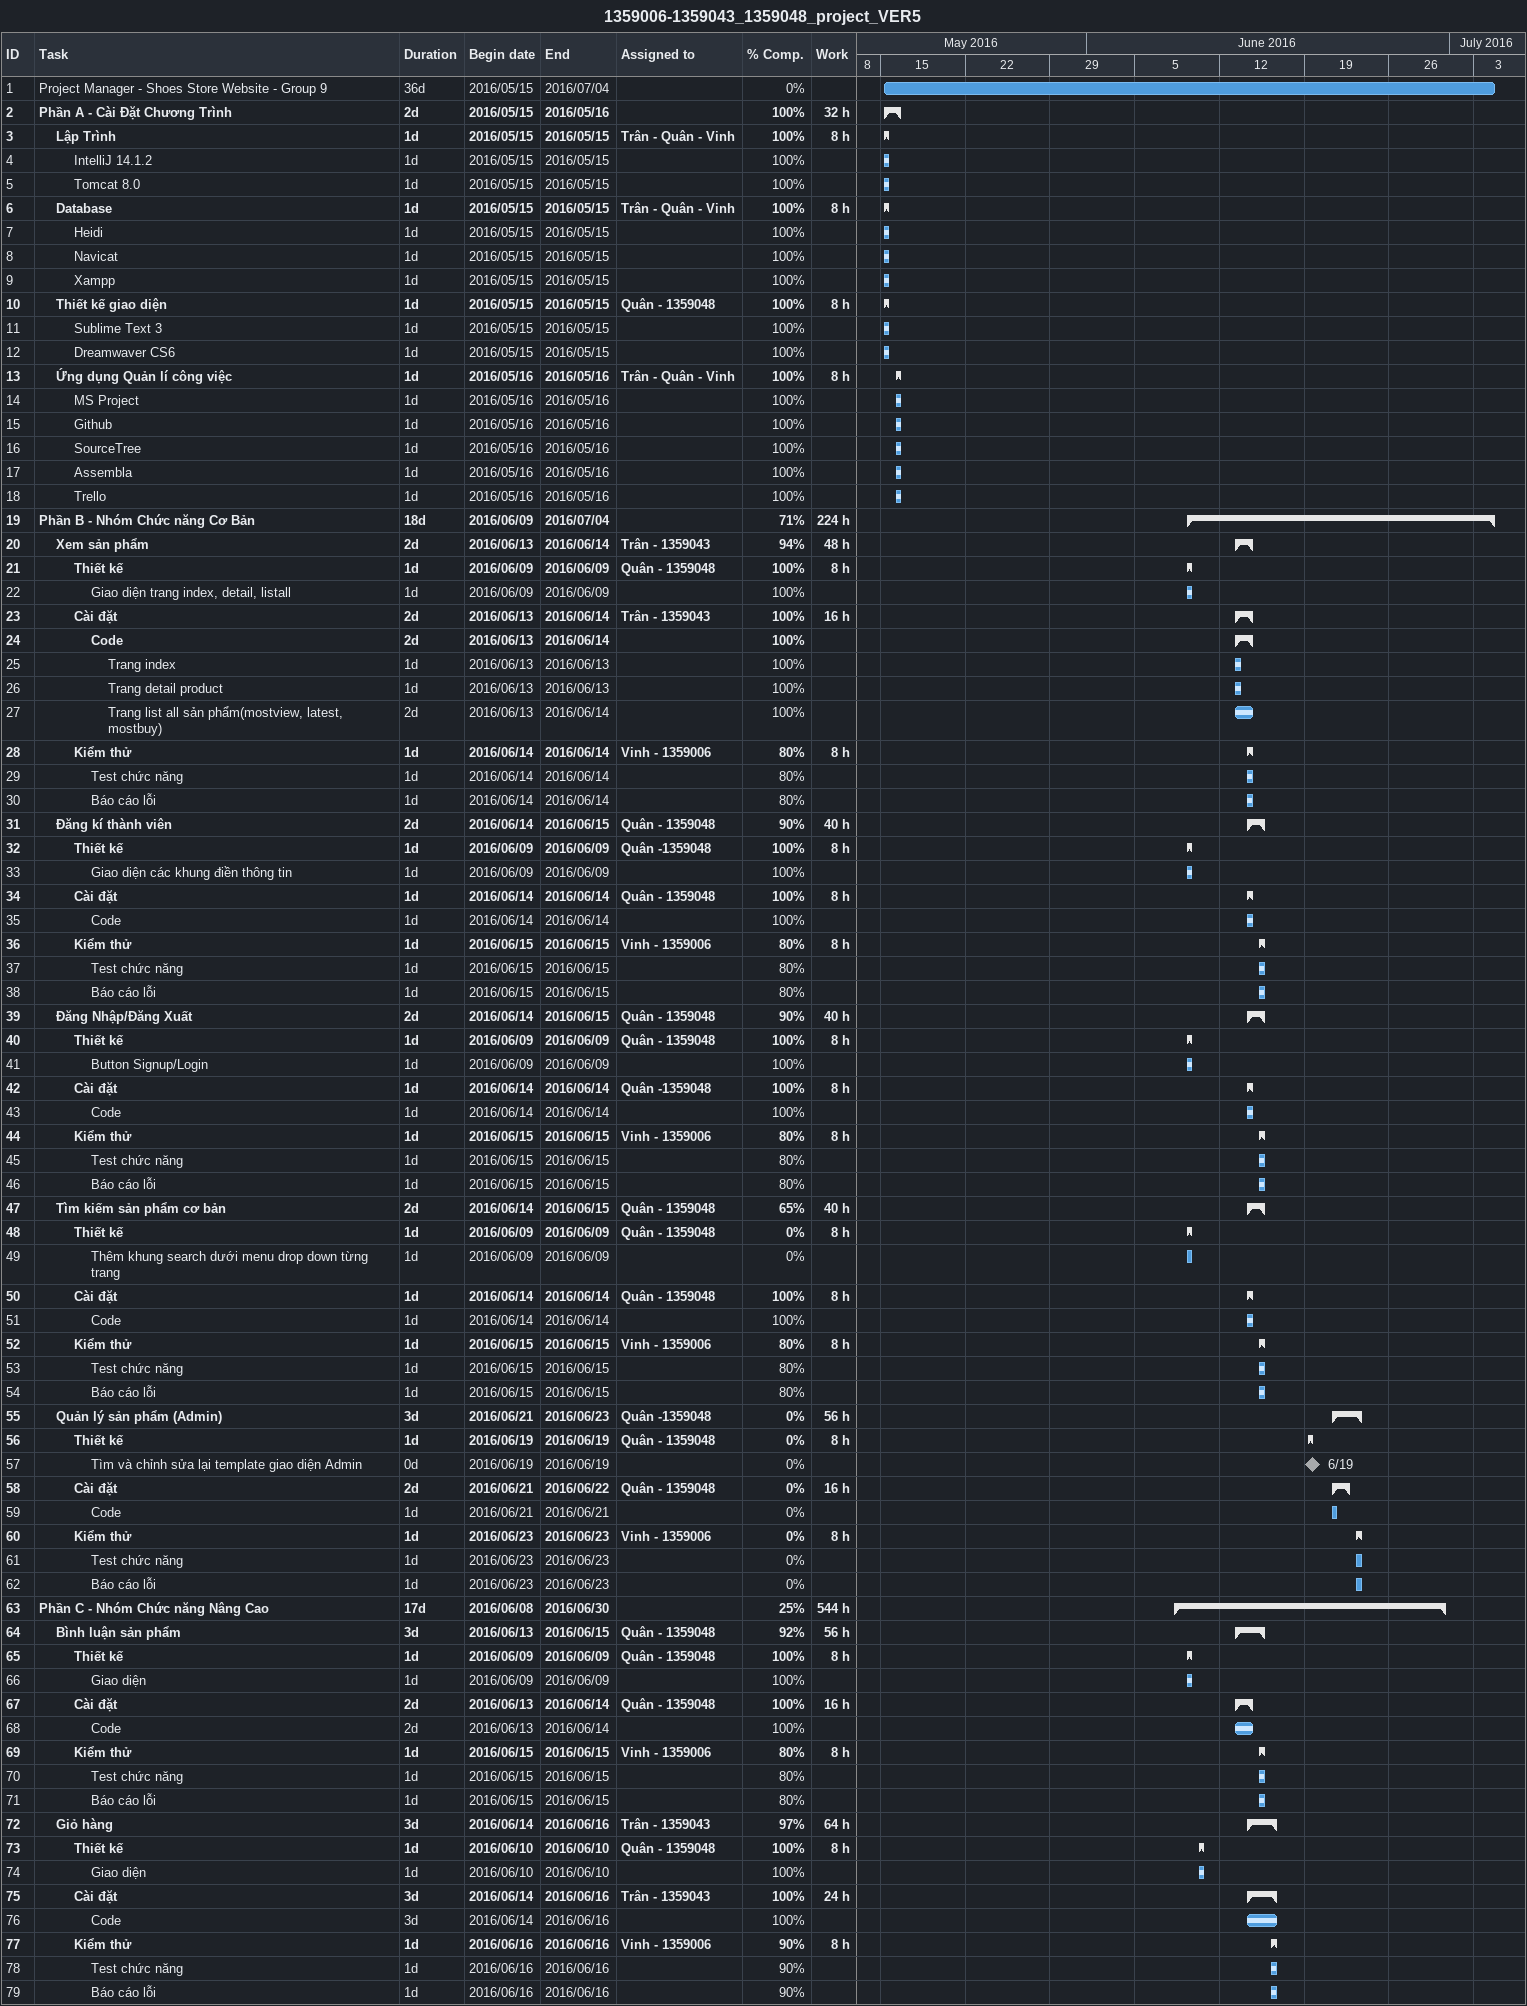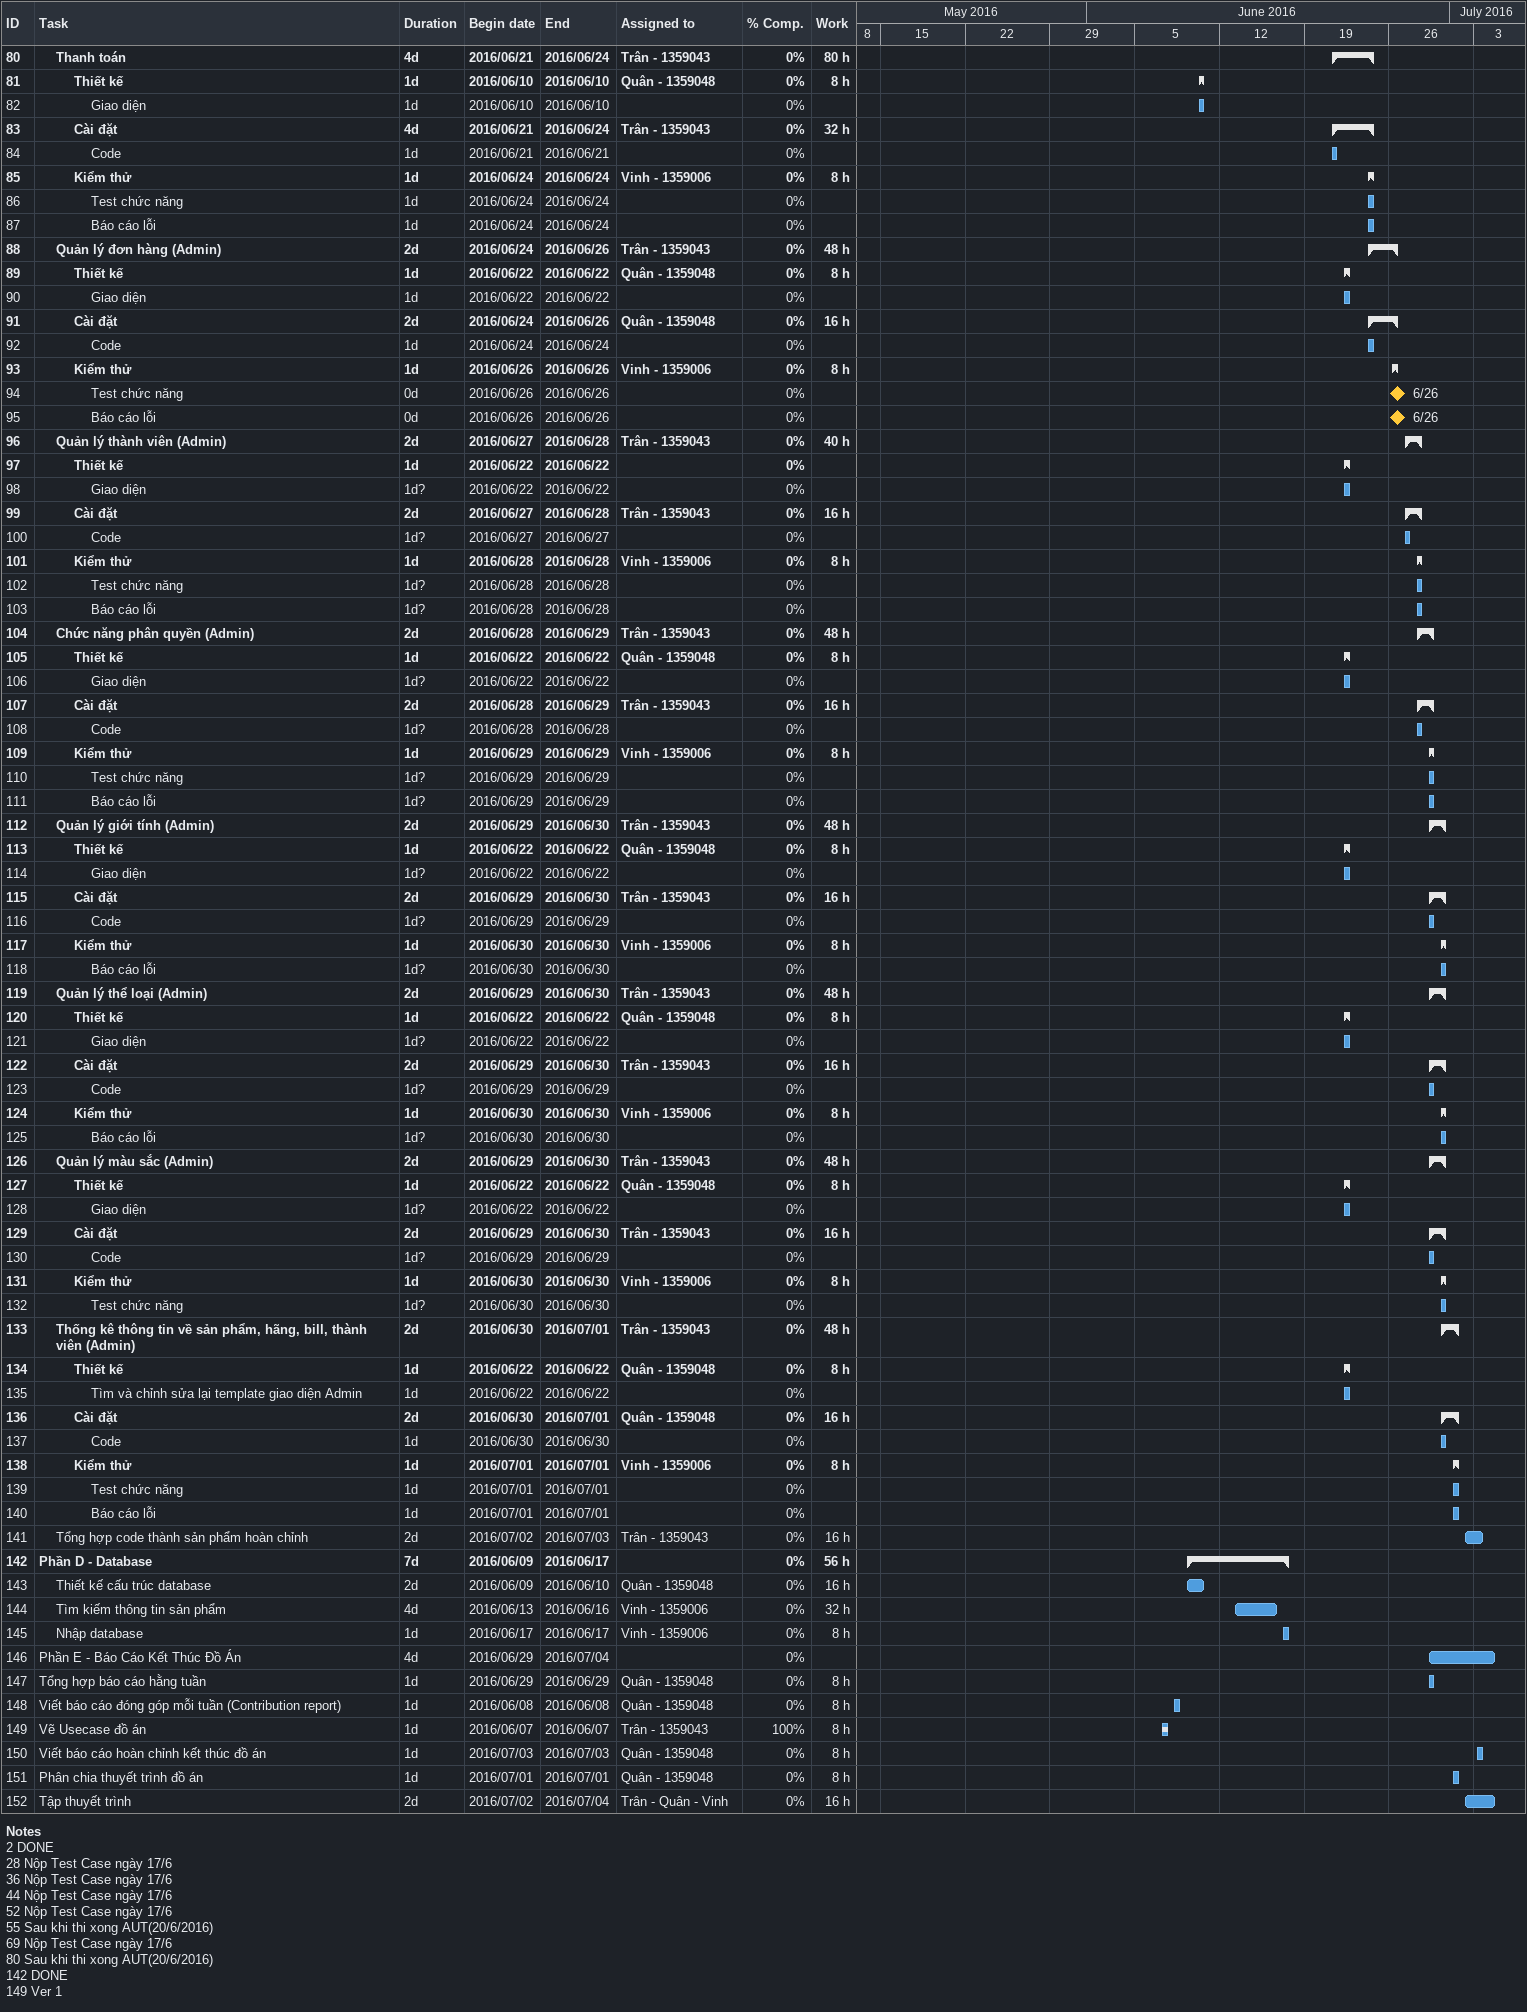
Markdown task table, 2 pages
1359006-1359043_1359048_project_VER5

| ID | Level | Task | Duration | Start | Finish | Resources | % complete | Work (h) |
|---|---|---|---|---|---|---|---|---|
| 1 | 1 | Project Manager - Shoes Store Website - Group 9 | 36d | 2016-05-15 | 2016-07-04 |  | 0 |  |
| 2 | 1 | **Phần A - Cài Đặt Chương Trình** | 2d | 2016-05-15 | 2016-05-16 |  | 100 | 32 |
| 3 | 2 | **Lập Trình** | 1d | 2016-05-15 | 2016-05-15 | Trân - Quân - Vinh | 100 | 8 |
| 4 | 3 | IntelliJ 14.1.2 | 1d | 2016-05-15 | 2016-05-15 |  | 100 |  |
| 5 | 3 | Tomcat 8.0 | 1d | 2016-05-15 | 2016-05-15 |  | 100 |  |
| 6 | 2 | **Database** | 1d | 2016-05-15 | 2016-05-15 | Trân - Quân - Vinh | 100 | 8 |
| 7 | 3 | Heidi | 1d | 2016-05-15 | 2016-05-15 |  | 100 |  |
| 8 | 3 | Navicat | 1d | 2016-05-15 | 2016-05-15 |  | 100 |  |
| 9 | 3 | Xampp | 1d | 2016-05-15 | 2016-05-15 |  | 100 |  |
| 10 | 2 | **Thiết kế giao diện** | 1d | 2016-05-15 | 2016-05-15 | Quân - 1359048 | 100 | 8 |
| 11 | 3 | Sublime Text 3 | 1d | 2016-05-15 | 2016-05-15 |  | 100 |  |
| 12 | 3 | Dreamwaver CS6 | 1d | 2016-05-15 | 2016-05-15 |  | 100 |  |
| 13 | 2 | **Ứng dụng Quản lí công việc** | 1d | 2016-05-16 | 2016-05-16 | Trân - Quân - Vinh | 100 | 8 |
| 14 | 3 | MS Project | 1d | 2016-05-16 | 2016-05-16 |  | 100 |  |
| 15 | 3 | Github | 1d | 2016-05-16 | 2016-05-16 |  | 100 |  |
| 16 | 3 | SourceTree | 1d | 2016-05-16 | 2016-05-16 |  | 100 |  |
| 17 | 3 | Assembla | 1d | 2016-05-16 | 2016-05-16 |  | 100 |  |
| 18 | 3 | Trello | 1d | 2016-05-16 | 2016-05-16 |  | 100 |  |
| 19 | 1 | **Phần B - Nhóm Chức năng Cơ Bản** | 18d | 2016-06-09 | 2016-07-04 |  | 71 | 224 |
| 20 | 2 | **Xem sản phẩm** | 2d | 2016-06-13 | 2016-06-14 | Trân - 1359043 | 94 | 48 |
| 21 | 3 | **Thiết kế** | 1d | 2016-06-09 | 2016-06-09 | Quân - 1359048 | 100 | 8 |
| 22 | 4 | Giao diện trang index, detail, listall | 1d | 2016-06-09 | 2016-06-09 |  | 100 |  |
| 23 | 3 | **Cài đặt** | 2d | 2016-06-13 | 2016-06-14 | Trân - 1359043 | 100 | 16 |
| 24 | 4 | **Code** | 2d | 2016-06-13 | 2016-06-14 |  | 100 |  |
| 25 | 5 | Trang index | 1d | 2016-06-13 | 2016-06-13 |  | 100 |  |
| 26 | 5 | Trang detail product | 1d | 2016-06-13 | 2016-06-13 |  | 100 |  |
| 27 | 5 | Trang list all sản phẩm(mostview, latest, mostbuy) | 2d | 2016-06-13 | 2016-06-14 |  | 100 |  |
| 28 | 3 | **Kiểm thử** | 1d | 2016-06-14 | 2016-06-14 | Vinh - 1359006 | 80 | 8 |
| 29 | 4 | Test chức năng | 1d | 2016-06-14 | 2016-06-14 |  | 80 |  |
| 30 | 4 | Báo cáo lỗi | 1d | 2016-06-14 | 2016-06-14 |  | 80 |  |
| 31 | 2 | **Đăng kí thành viên** | 2d | 2016-06-14 | 2016-06-15 | Quân - 1359048 | 90 | 40 |
| 32 | 3 | **Thiết kế** | 1d | 2016-06-09 | 2016-06-09 | Quân -1359048 | 100 | 8 |
| 33 | 4 | Giao diện các khung điền thông tin | 1d | 2016-06-09 | 2016-06-09 |  | 100 |  |
| 34 | 3 | **Cài đặt** | 1d | 2016-06-14 | 2016-06-14 | Quân - 1359048 | 100 | 8 |
| 35 | 4 | Code | 1d | 2016-06-14 | 2016-06-14 |  | 100 |  |
| 36 | 3 | **Kiểm thử** | 1d | 2016-06-15 | 2016-06-15 | Vinh - 1359006 | 80 | 8 |
| 37 | 4 | Test chức năng | 1d | 2016-06-15 | 2016-06-15 |  | 80 |  |
| 38 | 4 | Báo cáo lỗi | 1d | 2016-06-15 | 2016-06-15 |  | 80 |  |
| 39 | 2 | **Đăng Nhập/Đăng Xuất** | 2d | 2016-06-14 | 2016-06-15 | Quân - 1359048 | 90 | 40 |
| 40 | 3 | **Thiết kế** | 1d | 2016-06-09 | 2016-06-09 | Quân - 1359048 | 100 | 8 |
| 41 | 4 | Button Signup/Login | 1d | 2016-06-09 | 2016-06-09 |  | 100 |  |
| 42 | 3 | **Cài đặt** | 1d | 2016-06-14 | 2016-06-14 | Quân -1359048 | 100 | 8 |
| 43 | 4 | Code | 1d | 2016-06-14 | 2016-06-14 |  | 100 |  |
| 44 | 3 | **Kiểm thử** | 1d | 2016-06-15 | 2016-06-15 | Vinh - 1359006 | 80 | 8 |
| 45 | 4 | Test chức năng | 1d | 2016-06-15 | 2016-06-15 |  | 80 |  |
| 46 | 4 | Báo cáo lỗi | 1d | 2016-06-15 | 2016-06-15 |  | 80 |  |
| 47 | 2 | **Tìm kiếm sản phẩm cơ bản** | 2d | 2016-06-14 | 2016-06-15 | Quân - 1359048 | 65 | 40 |
| 48 | 3 | **Thiết kế** | 1d | 2016-06-09 | 2016-06-09 | Quân - 1359048 | 0 | 8 |
| 49 | 4 | Thêm khung search dưới menu drop down từng trang | 1d | 2016-06-09 | 2016-06-09 |  | 0 |  |
| 50 | 3 | **Cài đặt** | 1d | 2016-06-14 | 2016-06-14 | Quân - 1359048 | 100 | 8 |
| 51 | 4 | Code | 1d | 2016-06-14 | 2016-06-14 |  | 100 |  |
| 52 | 3 | **Kiểm thử** | 1d | 2016-06-15 | 2016-06-15 | Vinh - 1359006 | 80 | 8 |
| 53 | 4 | Test chức năng | 1d | 2016-06-15 | 2016-06-15 |  | 80 |  |
| 54 | 4 | Báo cáo lỗi | 1d | 2016-06-15 | 2016-06-15 |  | 80 |  |
| 55 | 2 | **Quản lý sản phẩm (Admin)** | 3d | 2016-06-21 | 2016-06-23 | Quân -1359048 | 0 | 56 |
| 56 | 3 | **Thiết kế** | 1d | 2016-06-19 | 2016-06-19 | Quân - 1359048 | 0 | 8 |
| 57 | 4 | Tìm và chỉnh sửa lại template giao diện Admin | 0d | 2016-06-19 | 2016-06-19 |  | 0 |  |
| 58 | 3 | **Cài đặt** | 2d | 2016-06-21 | 2016-06-22 | Quân - 1359048 | 0 | 16 |
| 59 | 4 | Code | 1d | 2016-06-21 | 2016-06-21 |  | 0 |  |
| 60 | 3 | **Kiểm thử** | 1d | 2016-06-23 | 2016-06-23 | Vinh - 1359006 | 0 | 8 |
| 61 | 4 | Test chức năng | 1d | 2016-06-23 | 2016-06-23 |  | 0 |  |
| 62 | 4 | Báo cáo lỗi | 1d | 2016-06-23 | 2016-06-23 |  | 0 |  |
| 63 | 1 | **Phần C - Nhóm Chức năng Nâng Cao** | 17d | 2016-06-08 | 2016-06-30 |  | 25 | 544 |
| 64 | 2 | **Bình luận sản phẩm** | 3d | 2016-06-13 | 2016-06-15 | Quân - 1359048 | 92 | 56 |
| 65 | 3 | **Thiết kế** | 1d | 2016-06-09 | 2016-06-09 | Quân - 1359048 | 100 | 8 |
| 66 | 4 | Giao diện | 1d | 2016-06-09 | 2016-06-09 |  | 100 |  |
| 67 | 3 | **Cài đặt** | 2d | 2016-06-13 | 2016-06-14 | Quân - 1359048 | 100 | 16 |
| 68 | 4 | Code | 2d | 2016-06-13 | 2016-06-14 |  | 100 |  |
| 69 | 3 | **Kiểm thử** | 1d | 2016-06-15 | 2016-06-15 | Vinh - 1359006 | 80 | 8 |
| 70 | 4 | Test chức năng | 1d | 2016-06-15 | 2016-06-15 |  | 80 |  |
| 71 | 4 | Báo cáo lỗi | 1d | 2016-06-15 | 2016-06-15 |  | 80 |  |
| 72 | 2 | **Giỏ hàng** | 3d | 2016-06-14 | 2016-06-16 | Trân - 1359043 | 97 | 64 |
| 73 | 3 | **Thiết kế** | 1d | 2016-06-10 | 2016-06-10 | Quân - 1359048 | 100 | 8 |
| 74 | 4 | Giao diện | 1d | 2016-06-10 | 2016-06-10 |  | 100 |  |
| 75 | 3 | **Cài đặt** | 3d | 2016-06-14 | 2016-06-16 | Trân - 1359043 | 100 | 24 |
| 76 | 4 | Code | 3d | 2016-06-14 | 2016-06-16 |  | 100 |  |
| 77 | 3 | **Kiểm thử** | 1d | 2016-06-16 | 2016-06-16 | Vinh - 1359006 | 90 | 8 |
| 78 | 4 | Test chức năng | 1d | 2016-06-16 | 2016-06-16 |  | 90 |  |
| 79 | 4 | Báo cáo lỗi | 1d | 2016-06-16 | 2016-06-16 |  | 90 |  |
| 80 | 2 | **Thanh toán** | 4d | 2016-06-21 | 2016-06-24 | Trân - 1359043 | 0 | 80 |
| 81 | 3 | **Thiết kế** | 1d | 2016-06-10 | 2016-06-10 | Quân - 1359048 | 0 | 8 |
| 82 | 4 | Giao diện | 1d | 2016-06-10 | 2016-06-10 |  | 0 |  |
| 83 | 3 | **Cài đặt** | 4d | 2016-06-21 | 2016-06-24 | Trân - 1359043 | 0 | 32 |
| 84 | 4 | Code | 1d | 2016-06-21 | 2016-06-21 |  | 0 |  |
| 85 | 3 | **Kiểm thử** | 1d | 2016-06-24 | 2016-06-24 | Vinh - 1359006 | 0 | 8 |
| 86 | 4 | Test chức năng | 1d | 2016-06-24 | 2016-06-24 |  | 0 |  |
| 87 | 4 | Báo cáo lỗi | 1d | 2016-06-24 | 2016-06-24 |  | 0 |  |
| 88 | 2 | **Quản lý đơn hàng (Admin)** | 2d | 2016-06-24 | 2016-06-26 | Trân - 1359043 | 0 | 48 |
| 89 | 3 | **Thiết kế** | 1d | 2016-06-22 | 2016-06-22 | Quân - 1359048 | 0 | 8 |
| 90 | 4 | Giao diện | 1d | 2016-06-22 | 2016-06-22 |  | 0 |  |
| 91 | 3 | **Cài đặt** | 2d | 2016-06-24 | 2016-06-26 | Quân - 1359048 | 0 | 16 |
| 92 | 4 | Code | 1d | 2016-06-24 | 2016-06-24 |  | 0 |  |
| 93 | 3 | **Kiểm thử** | 1d | 2016-06-26 | 2016-06-26 | Vinh - 1359006 | 0 | 8 |
| 94 | 4 | Test chức năng | 0d | 2016-06-26 | 2016-06-26 |  | 0 |  |
| 95 | 4 | Báo cáo lỗi | 0d | 2016-06-26 | 2016-06-26 |  | 0 |  |
| 96 | 2 | **Quản lý thành viên (Admin)** | 2d | 2016-06-27 | 2016-06-28 | Trân - 1359043 | 0 | 40 |
| 97 | 3 | **Thiết kế** | 1d | 2016-06-22 | 2016-06-22 |  | 0 |  |
| 98 | 4 | Giao diện | 1d? | 2016-06-22 | 2016-06-22 |  | 0 |  |
| 99 | 3 | **Cài đặt** | 2d | 2016-06-27 | 2016-06-28 | Trân - 1359043 | 0 | 16 |
| 100 | 4 | Code | 1d? | 2016-06-27 | 2016-06-27 |  | 0 |  |
| 101 | 3 | **Kiểm thử** | 1d | 2016-06-28 | 2016-06-28 | Vinh - 1359006 | 0 | 8 |
| 102 | 4 | Test chức năng | 1d? | 2016-06-28 | 2016-06-28 |  | 0 |  |
| 103 | 4 | Báo cáo lỗi | 1d? | 2016-06-28 | 2016-06-28 |  | 0 |  |
| 104 | 2 | **Chức năng phân quyền (Admin)** | 2d | 2016-06-28 | 2016-06-29 | Trân - 1359043 | 0 | 48 |
| 105 | 3 | **Thiết kế** | 1d | 2016-06-22 | 2016-06-22 | Quân - 1359048 | 0 | 8 |
| 106 | 4 | Giao diện | 1d? | 2016-06-22 | 2016-06-22 |  | 0 |  |
| 107 | 3 | **Cài đặt** | 2d | 2016-06-28 | 2016-06-29 | Trân - 1359043 | 0 | 16 |
| 108 | 4 | Code | 1d? | 2016-06-28 | 2016-06-28 |  | 0 |  |
| 109 | 3 | **Kiểm thử** | 1d | 2016-06-29 | 2016-06-29 | Vinh - 1359006 | 0 | 8 |
| 110 | 4 | Test chức năng | 1d? | 2016-06-29 | 2016-06-29 |  | 0 |  |
| 111 | 4 | Báo cáo lỗi | 1d? | 2016-06-29 | 2016-06-29 |  | 0 |  |
| 112 | 2 | **Quản lý giới tính (Admin)** | 2d | 2016-06-29 | 2016-06-30 | Trân - 1359043 | 0 | 48 |
| 113 | 3 | **Thiết kế** | 1d | 2016-06-22 | 2016-06-22 | Quân - 1359048 | 0 | 8 |
| 114 | 4 | Giao diện | 1d? | 2016-06-22 | 2016-06-22 |  | 0 |  |
| 115 | 3 | **Cài đặt** | 2d | 2016-06-29 | 2016-06-30 | Trân - 1359043 | 0 | 16 |
| 116 | 4 | Code | 1d? | 2016-06-29 | 2016-06-29 |  | 0 |  |
| 117 | 3 | **Kiểm thử** | 1d | 2016-06-30 | 2016-06-30 | Vinh - 1359006 | 0 | 8 |
| 118 | 4 | Báo cáo lỗi | 1d? | 2016-06-30 | 2016-06-30 |  | 0 |  |
| 119 | 2 | **Quản lý thể loại (Admin)** | 2d | 2016-06-29 | 2016-06-30 | Trân - 1359043 | 0 | 48 |
| 120 | 3 | **Thiết kế** | 1d | 2016-06-22 | 2016-06-22 | Quân - 1359048 | 0 | 8 |
| 121 | 4 | Giao diện | 1d? | 2016-06-22 | 2016-06-22 |  | 0 |  |
| 122 | 3 | **Cài đặt** | 2d | 2016-06-29 | 2016-06-30 | Trân - 1359043 | 0 | 16 |
| 123 | 4 | Code | 1d? | 2016-06-29 | 2016-06-29 |  | 0 |  |
| 124 | 3 | **Kiểm thử** | 1d | 2016-06-30 | 2016-06-30 | Vinh - 1359006 | 0 | 8 |
| 125 | 4 | Báo cáo lỗi | 1d? | 2016-06-30 | 2016-06-30 |  | 0 |  |
| 126 | 2 | **Quản lý màu sắc (Admin)** | 2d | 2016-06-29 | 2016-06-30 | Trân - 1359043 | 0 | 48 |
| 127 | 3 | **Thiết kế** | 1d | 2016-06-22 | 2016-06-22 | Quân - 1359048 | 0 | 8 |
| 128 | 4 | Giao diện | 1d? | 2016-06-22 | 2016-06-22 |  | 0 |  |
| 129 | 3 | **Cài đặt** | 2d | 2016-06-29 | 2016-06-30 | Trân - 1359043 | 0 | 16 |
| 130 | 4 | Code | 1d? | 2016-06-29 | 2016-06-29 |  | 0 |  |
| 131 | 3 | **Kiểm thử** | 1d | 2016-06-30 | 2016-06-30 | Vinh - 1359006 | 0 | 8 |
| 132 | 4 | Test chức năng | 1d? | 2016-06-30 | 2016-06-30 |  | 0 |  |
| 133 | 2 | **Thống kê thông tin về sản phẩm, hãng, bill, thành viên (Admin)** | 2d | 2016-06-30 | 2016-07-01 | Trân - 1359043 | 0 | 48 |
| 134 | 3 | **Thiết kế** | 1d | 2016-06-22 | 2016-06-22 | Quân - 1359048 | 0 | 8 |
| 135 | 4 | Tìm và chỉnh sửa lại template giao diện Admin | 1d | 2016-06-22 | 2016-06-22 |  | 0 |  |
| 136 | 3 | **Cài đặt** | 2d | 2016-06-30 | 2016-07-01 | Quân - 1359048 | 0 | 16 |
| 137 | 4 | Code | 1d | 2016-06-30 | 2016-06-30 |  | 0 |  |
| 138 | 3 | **Kiểm thử** | 1d | 2016-07-01 | 2016-07-01 | Vinh - 1359006 | 0 | 8 |
| 139 | 4 | Test chức năng | 1d | 2016-07-01 | 2016-07-01 |  | 0 |  |
| 140 | 4 | Báo cáo lỗi | 1d | 2016-07-01 | 2016-07-01 |  | 0 |  |
| 141 | 2 | Tổng hợp code thành sản phẩm hoàn chỉnh | 2d | 2016-07-02 | 2016-07-03 | Trân - 1359043 | 0 | 16 |
| 142 | 1 | **Phần D - Database** | 7d | 2016-06-09 | 2016-06-17 |  | 0 | 56 |
| 143 | 2 | Thiết kế cấu trúc database | 2d | 2016-06-09 | 2016-06-10 | Quân - 1359048 | 0 | 16 |
| 144 | 2 | Tìm kiếm thông tin sản phẩm | 4d | 2016-06-13 | 2016-06-16 | Vinh - 1359006 | 0 | 32 |
| 145 | 2 | Nhập database | 1d | 2016-06-17 | 2016-06-17 | Vinh - 1359006 | 0 | 8 |
| 146 | 1 | Phần E - Báo Cáo Kết Thúc Đồ Án | 4d | 2016-06-29 | 2016-07-04 |  | 0 |  |
| 147 | 1 | Tổng hợp báo cáo hằng tuần | 1d | 2016-06-29 | 2016-06-29 | Quân - 1359048 | 0 | 8 |
| 148 | 1 | Viết báo cáo đóng góp mỗi tuần (Contribution report) | 1d | 2016-06-08 | 2016-06-08 | Quân - 1359048 | 0 | 8 |
| 149 | 1 | Vẽ Usecase đồ án | 1d | 2016-06-07 | 2016-06-07 | Trân - 1359043 | 100 | 8 |
| 150 | 1 | Viết báo cáo hoàn chỉnh kết thúc đồ án | 1d | 2016-07-03 | 2016-07-03 | Quân - 1359048 | 0 | 8 |
| 151 | 1 | Phân chia thuyết trình đồ án | 1d | 2016-07-01 | 2016-07-01 | Quân - 1359048 | 0 | 8 |
| 152 | 1 | Tập thuyết trình | 2d | 2016-07-02 | 2016-07-04 | Trân - Quân - Vinh | 0 | 16 |

Notes
- 2: DONE
- 28: Nộp Test Case ngày 17/6
- 36: Nộp Test Case ngày 17/6
- 44: Nộp Test Case ngày 17/6
- 52: Nộp Test Case ngày 17/6
- 55: Sau khi thi xong AUT(20/6/2016)
- 69: Nộp Test Case ngày 17/6
- 80: Sau khi thi xong AUT(20/6/2016)
- 142: DONE
- 149: Ver 1
